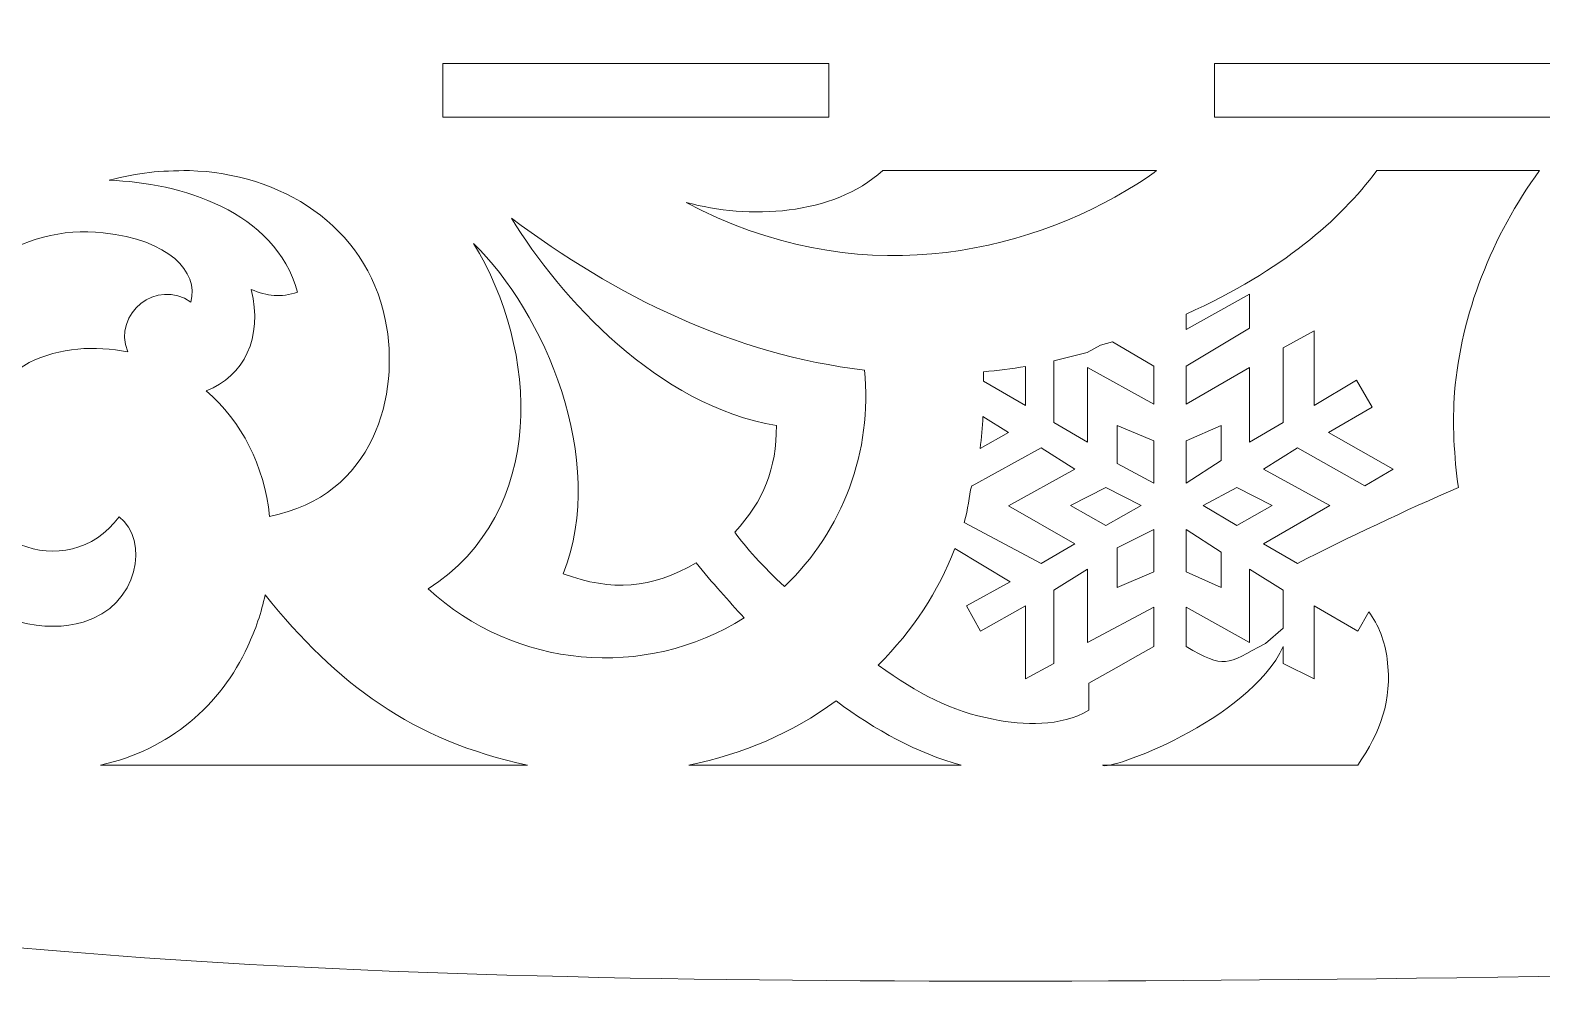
# Model space of a CAD drawing. Header units: centimetres. Extents: x -37.2 to 46.1, y -22.8 to 27.9.
# Drawn here: x 6.55 to 17.83, y 2.67 to 9.83 of the extents above; entities that cross this region are included whole.
import ezdxf

# ---------------------------------------------------------------- set-up
doc = ezdxf.new("R2010")
doc.units = ezdxf.units.CM
doc.header["$MEASUREMENT"] = 0
doc.layers.add('layer 1', color=7, linetype='Continuous')

msp = doc.modelspace()

# ---------------------------------------------------------------- linework, layer by layer
at = {"layer": 'layer 1', "color": 142, "lineweight": 9}
for points, knots in [([(6.34529, 18.26492), (6.34529, 18.26492), (6.34529, 17.68909), (6.34529, 17.68909), (6.34529, 17.68909), (5.42365, 16.81187), (4.8893, 15.93246), (4.66642, 14.9922), (4.66642, 14.9922), (4.35623, 13.68351), (4.66171, 12.3348), (5.37622, 10.77022), (5.37622, 10.77022), (5.45634, 10.59479), (5.51526, 10.43245), (5.55557, 10.28282), (5.55557, 10.28282), (5.55557, 10.28282), (5.35041, 10.01555), (5.35041, 10.01555), (5.35041, 10.01555), (5.35041, 10.01555), (5.11395, 9.98011), (5.11395, 9.98011), (5.11395, 9.98011), (5.11395, 9.98011), (5.33173, 10.27465), (5.33173, 10.27465), (5.33173, 10.27465), (5.33173, 10.27465), (5.2374, 10.35058), (5.2374, 10.35058), (5.2374, 10.35058), (5.2374, 10.35058), (4.94368, 9.96172), (4.94368, 9.96172), (4.94368, 9.96172), (4.90649, 10.05125), (4.89128, 10.10443), (4.77479, 10.17936), (4.77479, 10.17936), (4.77479, 10.17936), (5.22106, 10.36472), (5.22106, 10.36472), (5.22106, 10.36472), (5.22106, 10.36472), (5.17657, 10.47183), (5.17657, 10.47183), (5.17657, 10.47183), (5.17657, 10.47183), (4.84002, 10.33727), (4.84002, 10.33727), (4.84002, 10.33727), (4.84002, 10.33727), (4.93394, 10.56465), (4.93394, 10.56465), (4.93394, 10.56465), (4.93394, 10.56465), (5.2731, 10.70553), (5.2731, 10.70553), (5.2731, 10.70553), (5.2731, 10.70553), (5.21969, 10.80893), (5.21969, 10.80893), (5.21969, 10.80893), (5.21969, 10.80893), (4.99916, 10.72255), (4.99916, 10.72255), (4.99916, 10.72255), (4.99916, 10.72255), (5.07222, 10.89942), (5.07222, 10.89942), (5.07222, 10.89942), (5.07222, 10.89942), (4.96484, 10.94377), (4.96484, 10.94377), (4.96484, 10.94377), (4.96484, 10.94377), (4.89178, 10.76692), (4.89178, 10.76692), (4.89178, 10.76692), (4.89178, 10.76692), (4.79649, 10.98373), (4.79649, 10.98373), (4.79649, 10.98373), (4.79649, 10.98373), (4.68568, 10.94817), (4.68568, 10.94817), (4.68568, 10.94817), (4.68568, 10.94817), (4.82656, 10.60901), (4.82656, 10.60901), (4.82656, 10.60901), (4.82656, 10.60901), (4.73264, 10.38162), (4.73264, 10.38162), (4.73264, 10.38162), (4.73264, 10.38162), (4.58915, 10.71446), (4.58915, 10.71446), (4.58915, 10.71446), (4.58915, 10.71446), (4.48205, 10.66998), (4.48205, 10.66998), (4.48205, 10.66998), (4.48205, 10.66998), (4.66741, 10.22371), (4.66741, 10.22371), (4.66741, 10.22371), (4.66741, 10.22371), (4.64585, 10.22522), (4.64585, 10.22522), (4.64585, 10.22522), (4.56063, 10.24563), (4.47673, 10.23346), (4.39416, 10.18869), (4.39416, 10.18869), (4.39416, 10.18869), (4.45417, 10.6741), (4.45417, 10.6741), (4.45417, 10.6741), (4.45417, 10.6741), (4.33375, 10.68687), (4.33375, 10.68687), (4.33375, 10.68687), (4.33375, 10.68687), (4.2865, 10.32189), (4.2865, 10.32189), (4.2865, 10.32189), (4.2865, 10.32189), (4.13766, 10.51647), (4.13766, 10.51647), (4.13766, 10.51647), (4.13766, 10.51647), (4.19122, 10.87883), (4.19122, 10.87883), (4.19122, 10.87883), (4.19122, 10.87883), (4.0734, 10.89792), (4.0734, 10.89792), (4.0734, 10.89792), (4.0734, 10.89792), (4.03894, 10.65336), (4.03894, 10.65336), (4.03894, 10.65336), (4.03894, 10.65336), (3.91756, 10.80702), (3.91756, 10.80702), (3.91756, 10.80702), (3.91756, 10.80702), (3.82789, 10.73315), (3.82789, 10.73315), (3.82789, 10.73315), (3.82789, 10.73315), (3.94295, 10.58211), (3.94295, 10.58211), (3.94295, 10.58211), (3.94295, 10.58211), (3.6984, 10.61656), (3.6984, 10.61656), (3.6984, 10.61656), (3.6984, 10.61656), (3.69195, 10.49354), (3.69195, 10.49354), (3.69195, 10.49354), (3.69195, 10.49354), (4.04168, 10.44521), (4.04168, 10.44521), (4.04168, 10.44521), (4.04168, 10.44521), (4.19945, 10.25433), (4.19945, 10.25433), (4.19945, 10.25433), (4.19945, 10.25433), (3.83188, 10.29526), (3.83188, 10.29526), (3.83188, 10.29526), (3.83188, 10.29526), (3.8217, 10.18115), (3.8217, 10.18115), (3.8217, 10.18115), (3.8217, 10.18115), (4.29818, 10.11744), (4.29818, 10.11744), (4.29818, 10.11744), (4.28075, 10.07527), (4.24021, 10.06608), (4.22074, 10.00154), (4.22074, 10.00154), (4.22074, 10.00154), (4.19382, 9.86478), (4.19382, 9.86478), (4.19382, 9.86478), (4.19382, 9.86478), (3.81127, 10.15588), (3.81127, 10.15588), (3.81127, 10.15588), (3.81127, 10.15588), (3.73534, 10.06155), (3.73534, 10.06155), (3.73534, 10.06155), (3.73534, 10.06155), (4.02726, 9.83746), (4.02726, 9.83746), (4.02726, 9.83746), (4.02726, 9.83746), (3.77818, 9.80725), (3.77818, 9.80725), (3.77818, 9.80725), (3.77818, 9.80725), (3.49889, 10.02613), (3.49889, 10.02613), (3.49889, 10.02613), (3.49889, 10.02613), (3.41663, 9.93441), (3.41663, 9.93441), (3.41663, 9.93441), (3.41663, 9.93441), (3.61161, 9.77993), (3.61161, 9.77993), (3.61161, 9.77993), (3.61161, 9.77993), (3.4261, 9.76044), (3.4261, 9.76044), (3.4261, 9.76044), (3.4261, 9.76044), (3.4349, 9.6385), (3.4349, 9.6385), (3.4349, 9.6385), (3.4349, 9.6385), (3.62933, 9.66169), (3.62933, 9.66169), (3.62933, 9.66169), (3.62933, 9.66169), (3.48377, 9.47043), (3.48377, 9.47043), (3.48377, 9.47043), (3.48377, 9.47043), (3.58072, 9.40081), (3.58072, 9.40081), (3.58072, 9.40081), (3.58072, 9.40081), (3.79588, 9.68903), (3.79588, 9.68903), (3.79588, 9.68903), (3.79588, 9.68903), (4.03865, 9.72184), (4.03865, 9.72184), (4.03865, 9.72184), (4.03865, 9.72184), (3.81457, 9.42992), (3.81457, 9.42992), (3.81457, 9.42992), (3.81457, 9.42992), (3.9115, 9.3603), (3.9115, 9.3603), (3.9115, 9.3603), (3.9115, 9.3603), (4.21263, 9.73132), (4.21263, 9.73132), (4.21263, 9.73132), (4.23954, 9.64133), (4.2946, 9.57176), (4.37781, 9.52259), (4.37781, 9.52259), (4.37781, 9.52259), (3.93155, 9.33723), (3.93155, 9.33723), (3.93155, 9.33723), (3.93155, 9.33723), (3.97865, 9.23645), (3.97865, 9.23645), (3.97865, 9.23645), (3.97865, 9.23645), (4.3152, 9.37101), (4.3152, 9.37101), (4.3152, 9.37101), (4.3152, 9.37101), (4.22127, 9.14361), (4.22127, 9.14361), (4.22127, 9.14361), (4.22127, 9.14361), (3.88299, 9.00484), (3.88299, 9.00484), (3.88299, 9.00484), (3.88299, 9.00484), (3.93118, 8.89691), (3.93118, 8.89691), (3.93118, 8.89691), (3.84336, 8.93436), (3.76167, 8.98186), (3.68884, 9.03943), (3.68884, 9.03943), (3.43358, 9.24116), (3.29662, 9.61235), (3.4365, 10.16774), (3.4365, 10.16774), (3.72024, 11.29429), (3.37533, 12.41908), (2.61858, 13.24735), (2.61858, 13.24735), (1.93117, 13.99973), (0.88203, 14.5159), (-0.15267, 14.37279), (-0.15267, 14.37279), (-2.47336, 14.05183), (-3.43843, 12.11097), (-3.16833, 9.91349), (-3.16833, 9.91349), (-3.12065, 9.52557), (-3.03487, 9.12806), (-2.91278, 8.72882), (-2.91278, 8.72882), (-3.49082, 8.62712), (-4.02524, 8.26655), (-4.23759, 7.62152), (-4.23759, 7.62152), (-4.35551, 7.26088), (-4.30947, 6.76121), (-3.98022, 6.4355), (-3.98022, 6.4355), (-3.70778, 6.20258), (-3.37202, 6.18113), (-3.10872, 6.4355), (-3.10872, 6.4355), (-2.81611, 6.73772), (-3.0496, 7.26088), (-3.45645, 7.20952), (-3.45645, 7.20952), (-3.54717, 7.51711), (-3.34222, 7.67424), (-3.05228, 7.70241), (-3.05228, 7.70241), (-2.80782, 7.72318), (-2.5024, 7.54584), (-2.17586, 7.03732), (-2.17586, 7.03732), (-2.13307, 6.96284), (-2.0891, 6.88965), (-2.04427, 6.8164), (-2.04427, 6.8164), (-0.92369, 5.00669), (0.79318, 3.94578), (3.7249, 3.36175), (3.7249, 3.36175), (6.78392, 2.75236), (11.21704, 2.66652), (17.81268, 2.76524), (17.81268, 2.76524), (27.92073, 2.91653), (32.99509, 2.95866), (41.05716, 2.95866), (41.05716, 2.95866), (41.43, 2.95866), (41.77141, 3.03074), (42.07961, 3.16075), (42.07961, 3.16075), (42.07961, 3.16075), (42.1965, 3.1605), (42.1965, 3.1605), (42.1965, 3.1605), (42.1965, 3.17643), (42.20372, 3.19783), (42.21738, 3.22389), (42.21738, 3.22389), (42.93439, 3.57803), (43.45774, 4.25477), (43.76243, 5.05722), (43.76243, 5.05722), (44.55039, 7.13241), (43.81695, 10.07302), (41.16101, 10.25375), (41.16101, 10.25375), (39.99448, 10.33312), (39.41031, 10.10148), (38.8453, 9.81339), (38.8453, 9.81339), (38.8453, 9.81339), (38.8453, 15.12829), (38.8453, 15.12829), (38.8453, 15.12829), (40.32642, 15.08295), (41.96954, 16.15913), (42.54441, 17.37601), (42.54441, 17.37601), (43.11451, 18.58282), (43.03947, 20.22134), (42.67749, 21.51522), (42.67749, 21.51522), (42.83569, 21.46527), (43.00168, 21.43839), (43.17053, 21.43266), (43.17053, 21.43266), (44.17062, 21.35828), (44.99129, 21.97082), (45.41402, 22.80462), (45.41402, 22.80462), (46.06952, 24.09751), (45.54192, 25.99031), (44.5301, 26.90869), (44.5301, 26.90869), (44.47828, 26.95459), (44.42582, 26.99675), (44.37251, 27.0364), (44.37251, 27.0364), (44.19871, 27.18191), (44.00886, 27.30879), (43.80654, 27.40703), (43.80654, 27.40703), (42.78798, 27.90899), (41.41176, 27.825), (40.32522, 27.16692), (40.32522, 27.16692), (39.23892, 26.50923), (38.44522, 25.27568), (37.99297, 24.12877), (37.99297, 24.12877), (37.5415, 22.98326), (37.43725, 21.92081), (37.19618, 21.09188), (37.19618, 21.09188), (36.95416, 20.26114), (36.58205, 19.66565), (36.15155, 19.33904), (36.15155, 19.33904), (35.79168, 19.05925), (35.39493, 18.97464), (35.10192, 19.18465), (35.10192, 19.18465), (35.10192, 19.18465), (35.102, 19.1848), (35.102, 19.1848), (35.102, 19.1848), (35.4088, 19.76006), (35.01652, 20.14639), (34.62756, 20.10716), (34.62756, 20.10716), (33.13302, 20.26268), (30.90408, 16.11245), (29.43091, 15.23822), (29.43091, 15.23822), (27.94548, 14.35671), (27.34162, 14.26529), (25.91513, 14.9618), (25.91513, 14.9618), (26.61626, 14.78393), (27.6611, 14.89493), (27.88713, 15.66616), (27.88713, 15.66616), (27.70215, 15.72308), (27.52501, 15.74122), (27.33263, 15.72308), (27.33263, 15.72308), (27.6779, 16.0692), (27.82024, 16.56313), (27.64585, 17.00014), (27.64585, 17.00014), (27.52052, 17.3142), (27.35287, 17.38496), (27.14455, 17.45725), (27.14455, 17.45725), (26.39277, 17.7181), (26.15014, 16.57896), (26.95372, 16.56793), (26.95372, 16.56793), (26.9721, 16.26625), (26.75506, 16.00799), (26.42507, 15.85644), (26.42507, 15.85644), (26.03561, 15.67184), (25.49364, 15.63982), (24.85038, 15.79956), (24.85038, 15.79956), (24.20872, 15.95926), (23.46964, 16.315), (22.53471, 16.44839), (22.53471, 16.44839), (21.7178, 16.5648), (20.7518, 16.5162), (19.93848, 16.14741), (19.93848, 16.14741), (19.93848, 16.14741), (19.93811, 16.14729), (19.93811, 16.14729), (19.93811, 16.14729), (19.12299, 15.88293), (17.42645, 14.9971), (16.26531, 15.22897), (16.26531, 15.22897), (14.888, 15.50712), (13.25756, 16.44893), (12.37613, 18.35367), (12.37613, 18.35367), (12.93403, 17.57998), (14.05045, 16.79854), (14.85834, 17.36774), (14.85834, 17.36774), (14.71874, 17.58174), (14.55747, 17.75073), (14.35364, 17.89689), (14.35364, 17.89689), (14.95712, 17.94439), (15.4722, 18.31097), (15.6311, 18.89148), (15.6311, 18.89148), (15.74529, 19.30869), (15.63329, 19.52159), (15.48228, 19.77065), (15.48228, 19.77065), (14.93728, 20.6695), (13.83409, 19.75098), (14.61966, 19.05475), (14.61966, 19.05475), (14.40916, 18.74102), (13.99898, 18.67096), (13.55807, 18.80268), (13.55807, 18.80268), (13.03336, 18.95244), (12.47362, 19.38302), (11.95916, 20.08945), (11.95916, 20.08945), (11.44626, 20.79447), (10.9857, 21.77627), (10.1631, 22.70543), (10.1631, 22.70543), (9.33929, 23.63564), (8.15778, 24.51883), (6.89024, 24.7367), (6.89024, 24.7367), (5.62232, 24.95484), (4.27057, 24.51044), (3.46145, 23.63912), (3.46145, 23.63912), (2.68496, 22.81236), (2.27498, 21.78111), (2.62761, 20.16437), (2.62761, 20.16437), (2.98024, 18.54761), (4.24853, 17.44434), (6.09914, 18.13734), (6.09914, 18.13734), (6.18425, 18.17445), (6.26657, 18.21698), (6.34529, 18.26492)], [0, 0, 0, 0, 0.00729927, 0.00729927, 0.00729927, 0.00729927, 0.01459854, 0.01459854, 0.01459854, 0.01459854, 0.02189781, 0.02189781, 0.02189781, 0.02189781, 0.02919708, 0.02919708, 0.02919708, 0.02919708, 0.03649635, 0.03649635, 0.03649635, 0.03649635, 0.04379562, 0.04379562, 0.04379562, 0.04379562, 0.05109489, 0.05109489, 0.05109489, 0.05109489, 0.05839416, 0.05839416, 0.05839416, 0.05839416, 0.06569343, 0.06569343, 0.06569343, 0.06569343, 0.0729927, 0.0729927, 0.0729927, 0.0729927, 0.08029197, 0.08029197, 0.08029197, 0.08029197, 0.08759124, 0.08759124, 0.08759124, 0.08759124, 0.09489051, 0.09489051, 0.09489051, 0.09489051, 0.10218978, 0.10218978, 0.10218978, 0.10218978, 0.10948905, 0.10948905, 0.10948905, 0.10948905, 0.11678832, 0.11678832, 0.11678832, 0.11678832, 0.12408759, 0.12408759, 0.12408759, 0.12408759, 0.13138686, 0.13138686, 0.13138686, 0.13138686, 0.13868613, 0.13868613, 0.13868613, 0.13868613, 0.1459854, 0.1459854, 0.1459854, 0.1459854, 0.15328467, 0.15328467, 0.15328467, 0.15328467, 0.16058394, 0.16058394, 0.16058394, 0.16058394, 0.16788321, 0.16788321, 0.16788321, 0.16788321, 0.17518248, 0.17518248, 0.17518248, 0.17518248, 0.18248175, 0.18248175, 0.18248175, 0.18248175, 0.18978102, 0.18978102, 0.18978102, 0.18978102, 0.19708029, 0.19708029, 0.19708029, 0.19708029, 0.20437956, 0.20437956, 0.20437956, 0.20437956, 0.21167883, 0.21167883, 0.21167883, 0.21167883, 0.2189781, 0.2189781, 0.2189781, 0.2189781, 0.22627737, 0.22627737, 0.22627737, 0.22627737, 0.23357664, 0.23357664, 0.23357664, 0.23357664, 0.24087591, 0.24087591, 0.24087591, 0.24087591, 0.24817518, 0.24817518, 0.24817518, 0.24817518, 0.25547445, 0.25547445, 0.25547445, 0.25547445, 0.26277372, 0.26277372, 0.26277372, 0.26277372, 0.27007299, 0.27007299, 0.27007299, 0.27007299, 0.27737226, 0.27737226, 0.27737226, 0.27737226, 0.28467153, 0.28467153, 0.28467153, 0.28467153, 0.2919708, 0.2919708, 0.2919708, 0.2919708, 0.29927007, 0.29927007, 0.29927007, 0.29927007, 0.30656934, 0.30656934, 0.30656934, 0.30656934, 0.31386861, 0.31386861, 0.31386861, 0.31386861, 0.32116788, 0.32116788, 0.32116788, 0.32116788, 0.32846715, 0.32846715, 0.32846715, 0.32846715, 0.33576642, 0.33576642, 0.33576642, 0.33576642, 0.34306569, 0.34306569, 0.34306569, 0.34306569, 0.35036496, 0.35036496, 0.35036496, 0.35036496, 0.35766423, 0.35766423, 0.35766423, 0.35766423, 0.3649635, 0.3649635, 0.3649635, 0.3649635, 0.37226277, 0.37226277, 0.37226277, 0.37226277, 0.37956204, 0.37956204, 0.37956204, 0.37956204, 0.38686131, 0.38686131, 0.38686131, 0.38686131, 0.39416058, 0.39416058, 0.39416058, 0.39416058, 0.40145985, 0.40145985, 0.40145985, 0.40145985, 0.40875912, 0.40875912, 0.40875912, 0.40875912, 0.41605839, 0.41605839, 0.41605839, 0.41605839, 0.42335766, 0.42335766, 0.42335766, 0.42335766, 0.43065693, 0.43065693, 0.43065693, 0.43065693, 0.4379562, 0.4379562, 0.4379562, 0.4379562, 0.44525547, 0.44525547, 0.44525547, 0.44525547, 0.45255474, 0.45255474, 0.45255474, 0.45255474, 0.45985401, 0.45985401, 0.45985401, 0.45985401, 0.46715328, 0.46715328, 0.46715328, 0.46715328, 0.47445255, 0.47445255, 0.47445255, 0.47445255, 0.48175182, 0.48175182, 0.48175182, 0.48175182, 0.48905109, 0.48905109, 0.48905109, 0.48905109, 0.49635036, 0.49635036, 0.49635036, 0.49635036, 0.50364964, 0.50364964, 0.50364964, 0.50364964, 0.51094891, 0.51094891, 0.51094891, 0.51094891, 0.51824818, 0.51824818, 0.51824818, 0.51824818, 0.52554745, 0.52554745, 0.52554745, 0.52554745, 0.53284672, 0.53284672, 0.53284672, 0.53284672, 0.54014599, 0.54014599, 0.54014599, 0.54014599, 0.54744526, 0.54744526, 0.54744526, 0.54744526, 0.55474453, 0.55474453, 0.55474453, 0.55474453, 0.5620438, 0.5620438, 0.5620438, 0.5620438, 0.56934307, 0.56934307, 0.56934307, 0.56934307, 0.57664234, 0.57664234, 0.57664234, 0.57664234, 0.58394161, 0.58394161, 0.58394161, 0.58394161, 0.59124088, 0.59124088, 0.59124088, 0.59124088, 0.59854015, 0.59854015, 0.59854015, 0.59854015, 0.60583942, 0.60583942, 0.60583942, 0.60583942, 0.61313869, 0.61313869, 0.61313869, 0.61313869, 0.62043796, 0.62043796, 0.62043796, 0.62043796, 0.62773723, 0.62773723, 0.62773723, 0.62773723, 0.6350365, 0.6350365, 0.6350365, 0.6350365, 0.64233577, 0.64233577, 0.64233577, 0.64233577, 0.64963504, 0.64963504, 0.64963504, 0.64963504, 0.65693431, 0.65693431, 0.65693431, 0.65693431, 0.66423358, 0.66423358, 0.66423358, 0.66423358, 0.67153285, 0.67153285, 0.67153285, 0.67153285, 0.67883212, 0.67883212, 0.67883212, 0.67883212, 0.68613139, 0.68613139, 0.68613139, 0.68613139, 0.69343066, 0.69343066, 0.69343066, 0.69343066, 0.70072993, 0.70072993, 0.70072993, 0.70072993, 0.7080292, 0.7080292, 0.7080292, 0.7080292, 0.71532847, 0.71532847, 0.71532847, 0.71532847, 0.72262774, 0.72262774, 0.72262774, 0.72262774, 0.72992701, 0.72992701, 0.72992701, 0.72992701, 0.73722628, 0.73722628, 0.73722628, 0.73722628, 0.74452555, 0.74452555, 0.74452555, 0.74452555, 0.75182482, 0.75182482, 0.75182482, 0.75182482, 0.75912409, 0.75912409, 0.75912409, 0.75912409, 0.76642336, 0.76642336, 0.76642336, 0.76642336, 0.77372263, 0.77372263, 0.77372263, 0.77372263, 0.7810219, 0.7810219, 0.7810219, 0.7810219, 0.78832117, 0.78832117, 0.78832117, 0.78832117, 0.79562044, 0.79562044, 0.79562044, 0.79562044, 0.80291971, 0.80291971, 0.80291971, 0.80291971, 0.81021898, 0.81021898, 0.81021898, 0.81021898, 0.81751825, 0.81751825, 0.81751825, 0.81751825, 0.82481752, 0.82481752, 0.82481752, 0.82481752, 0.83211679, 0.83211679, 0.83211679, 0.83211679, 0.83941606, 0.83941606, 0.83941606, 0.83941606, 0.84671533, 0.84671533, 0.84671533, 0.84671533, 0.8540146, 0.8540146, 0.8540146, 0.8540146, 0.86131387, 0.86131387, 0.86131387, 0.86131387, 0.86861314, 0.86861314, 0.86861314, 0.86861314, 0.87591241, 0.87591241, 0.87591241, 0.87591241, 0.88321168, 0.88321168, 0.88321168, 0.88321168, 0.89051095, 0.89051095, 0.89051095, 0.89051095, 0.89781022, 0.89781022, 0.89781022, 0.89781022, 0.90510949, 0.90510949, 0.90510949, 0.90510949, 0.91240876, 0.91240876, 0.91240876, 0.91240876, 0.91970803, 0.91970803, 0.91970803, 0.91970803, 0.9270073, 0.9270073, 0.9270073, 0.9270073, 0.93430657, 0.93430657, 0.93430657, 0.93430657, 0.94160584, 0.94160584, 0.94160584, 0.94160584, 0.94890511, 0.94890511, 0.94890511, 0.94890511, 0.95620438, 0.95620438, 0.95620438, 0.95620438, 0.96350365, 0.96350365, 0.96350365, 0.96350365, 0.97080292, 0.97080292, 0.97080292, 0.97080292, 0.97810219, 0.97810219, 0.97810219, 0.97810219, 0.98540146, 0.98540146, 0.98540146, 0.98540146, 1, 1, 1, 1]), ([(12.14002, 9.58167), (12.14002, 9.58167), (12.50894, 9.58167), (12.50894, 9.58167), (12.50894, 9.58167), (12.50894, 9.58167), (12.50894, 9.18167), (12.50894, 9.18167), (12.50894, 9.18167), (12.50894, 9.18167), (9.62712, 9.18167), (9.62712, 9.18167), (9.62712, 9.18167), (9.62712, 9.18167), (9.62712, 9.58167), (9.62712, 9.58167), (9.62712, 9.58167), (9.62712, 9.58167), (9.85874, 9.58167), (9.85874, 9.58167), (9.85874, 9.58167), (9.85874, 9.58167), (12.14002, 9.58167), (12.14002, 9.58167)], [0, 0, 0, 0, 0.14285714, 0.14285714, 0.14285714, 0.14285714, 0.28571429, 0.28571429, 0.28571429, 0.28571429, 0.42857143, 0.42857143, 0.42857143, 0.42857143, 0.57142857, 0.57142857, 0.57142857, 0.57142857, 0.71428571, 0.71428571, 0.71428571, 0.71428571, 1, 1, 1, 1]), ([(18.27257, 9.58167), (18.27257, 9.58167), (17.09814, 9.58167), (17.09814, 9.58167), (17.09814, 9.58167), (17.09814, 9.58167), (15.67542, 9.58167), (15.67542, 9.58167), (15.67542, 9.58167), (15.67542, 9.58167), (15.50837, 9.58167), (15.50837, 9.58167), (15.50837, 9.58167), (15.50837, 9.58167), (15.3914, 9.58167), (15.3914, 9.58167), (15.3914, 9.58167), (15.3914, 9.58167), (15.39075, 9.58167), (15.39075, 9.58167), (15.39075, 9.58167), (15.39075, 9.58167), (15.39075, 9.18167), (15.39075, 9.18167), (15.39075, 9.18167), (15.39075, 9.18167), (18.27257, 9.18167), (18.27257, 9.18167), (18.27257, 9.18167), (18.27257, 9.18167), (18.27257, 9.58167), (18.27257, 9.58167)], [0, 0, 0, 0, 0.11111111, 0.11111111, 0.11111111, 0.11111111, 0.22222222, 0.22222222, 0.22222222, 0.22222222, 0.33333333, 0.33333333, 0.33333333, 0.33333333, 0.44444444, 0.44444444, 0.44444444, 0.44444444, 0.55555556, 0.55555556, 0.55555556, 0.55555556, 0.66666667, 0.66666667, 0.66666667, 0.66666667, 0.77777778, 0.77777778, 0.77777778, 0.77777778, 1, 1, 1, 1]), ([(7.73399, 8.78167), (7.51435, 8.78167), (7.35661, 8.76888), (7.13595, 8.70972), (7.13595, 8.70972), (7.66294, 8.6922), (8.37499, 8.48301), (8.54146, 7.87498), (8.54146, 7.87498), (8.41797, 7.83343), (8.31445, 7.84167), (8.19613, 7.89524), (8.19613, 7.89524), (8.28348, 7.53009), (8.14246, 7.24705), (7.859, 7.13849), (7.859, 7.13849), (8.1307, 6.90477), (8.28939, 6.58462), (8.33336, 6.20037), (8.33336, 6.20037), (9.1125, 6.35221), (9.31266, 7.11035), (9.19708, 7.67128), (9.19708, 7.67128), (9.05016, 8.37776), (8.41093, 8.76364), (7.73399, 8.78167)], [0, 0, 0, 0, 0.125, 0.125, 0.125, 0.125, 0.25, 0.25, 0.25, 0.25, 0.375, 0.375, 0.375, 0.375, 0.5, 0.5, 0.5, 0.5, 0.625, 0.625, 0.625, 0.625, 0.75, 0.75, 0.75, 0.75, 1, 1, 1, 1]), ([(14.95765, 8.78167), (14.95765, 8.78167), (12.91185, 8.78167), (12.91185, 8.78167), (12.91185, 8.78167), (12.54074, 8.44418), (11.9071, 8.41585), (11.44395, 8.54483), (11.44395, 8.54483), (12.6988, 7.87224), (13.95915, 8.14602), (14.81118, 8.68155), (14.81118, 8.68155), (14.86213, 8.71373), (14.9109, 8.74715), (14.95765, 8.78167)], [0, 0, 0, 0, 0.2, 0.2, 0.2, 0.2, 0.4, 0.4, 0.4, 0.4, 0.6, 0.6, 0.6, 0.6, 1, 1, 1, 1]), ([(17.81705, 8.78167), (17.81705, 8.78167), (16.60268, 8.78167), (16.60268, 8.78167), (16.60268, 8.78167), (16.31672, 8.40572), (15.91449, 8.04776), (15.17807, 7.70965), (15.17807, 7.70965), (15.17807, 7.70965), (15.17807, 7.59535), (15.17807, 7.59535), (15.17807, 7.59535), (15.17807, 7.59535), (15.65141, 7.85833), (15.65141, 7.85833), (15.65141, 7.85833), (15.65141, 7.85833), (15.65141, 7.60588), (15.65141, 7.60588), (15.65141, 7.60588), (15.65141, 7.60588), (15.17806, 7.32185), (15.17806, 7.32185), (15.17806, 7.32185), (15.17806, 7.32185), (15.17806, 7.03786), (15.17806, 7.03786), (15.17806, 7.03786), (15.17806, 7.03786), (15.65142, 7.31134), (15.65142, 7.31134), (15.65142, 7.31134), (15.65142, 7.31134), (15.65141, 6.75384), (15.65141, 6.75384), (15.65141, 6.75384), (15.65141, 6.75384), (15.90386, 6.90111), (15.90386, 6.90111), (15.90386, 6.90111), (15.90386, 6.90111), (15.90386, 7.4586), (15.90386, 7.4586), (15.90386, 7.4586), (15.90386, 7.4586), (16.13528, 7.58483), (16.13528, 7.58483), (16.13528, 7.58483), (16.13528, 7.31775), (16.13529, 7.27476), (16.13529, 7.02733), (16.13529, 7.02733), (16.13529, 7.02733), (16.45084, 7.21667), (16.45084, 7.21667), (16.45084, 7.21667), (16.45084, 7.21667), (16.56656, 7.01681), (16.56656, 7.01681), (16.56656, 7.01681), (16.56656, 7.01681), (16.24047, 6.82747), (16.24047, 6.82747), (16.24047, 6.82747), (16.24047, 6.82747), (16.72434, 6.55398), (16.72434, 6.55398), (16.72434, 6.55398), (16.72434, 6.55398), (16.51396, 6.42775), (16.51396, 6.42775), (16.51396, 6.42775), (16.51396, 6.42775), (16.00905, 6.71177), (16.00905, 6.71177), (16.00905, 6.71177), (16.00905, 6.71177), (15.7566, 6.55398), (15.7566, 6.55398), (15.7566, 6.55398), (15.7566, 6.55398), (16.25099, 6.28049), (16.25099, 6.28049), (16.25099, 6.28049), (16.25099, 6.28049), (15.7566, 5.99648), (15.7566, 5.99648), (15.7566, 5.99648), (15.7566, 5.99648), (16.00905, 5.84922), (16.00905, 5.84922), (16.00905, 5.84922), (16.38583, 6.04145), (16.8194, 6.24631), (17.21165, 6.41642), (17.21165, 6.41642), (17.17963, 6.63892), (17.16482, 6.90674), (17.18341, 7.12786), (17.18341, 7.12786), (17.23069, 7.70715), (17.4616, 8.29602), (17.81705, 8.78167)], [0, 0, 0, 0, 0.03703704, 0.03703704, 0.03703704, 0.03703704, 0.07407407, 0.07407407, 0.07407407, 0.07407407, 0.11111111, 0.11111111, 0.11111111, 0.11111111, 0.14814815, 0.14814815, 0.14814815, 0.14814815, 0.18518519, 0.18518519, 0.18518519, 0.18518519, 0.22222222, 0.22222222, 0.22222222, 0.22222222, 0.25925926, 0.25925926, 0.25925926, 0.25925926, 0.2962963, 0.2962963, 0.2962963, 0.2962963, 0.33333333, 0.33333333, 0.33333333, 0.33333333, 0.37037037, 0.37037037, 0.37037037, 0.37037037, 0.40740741, 0.40740741, 0.40740741, 0.40740741, 0.44444444, 0.44444444, 0.44444444, 0.44444444, 0.48148148, 0.48148148, 0.48148148, 0.48148148, 0.51851852, 0.51851852, 0.51851852, 0.51851852, 0.55555556, 0.55555556, 0.55555556, 0.55555556, 0.59259259, 0.59259259, 0.59259259, 0.59259259, 0.62962963, 0.62962963, 0.62962963, 0.62962963, 0.66666667, 0.66666667, 0.66666667, 0.66666667, 0.7037037, 0.7037037, 0.7037037, 0.7037037, 0.74074074, 0.74074074, 0.74074074, 0.74074074, 0.77777778, 0.77777778, 0.77777778, 0.77777778, 0.81481481, 0.81481481, 0.81481481, 0.81481481, 0.85185185, 0.85185185, 0.85185185, 0.85185185, 0.88888889, 0.88888889, 0.88888889, 0.88888889, 0.92592593, 0.92592593, 0.92592593, 0.92592593, 1, 1, 1, 1]), ([(10.13926, 8.42667), (10.91443, 7.8445), (11.80385, 7.40721), (12.77553, 7.29273), (12.77553, 7.29273), (12.83741, 6.69022), (12.61555, 6.0918), (12.17767, 5.6772), (12.17767, 5.6772), (12.02047, 5.82491), (11.88599, 5.96851), (11.80791, 6.08254), (11.80791, 6.08254), (12.02425, 6.31853), (12.11852, 6.55592), (12.11852, 6.8781), (12.11852, 6.8781), (11.23037, 7.02581), (10.50317, 7.83343), (10.13926, 8.42667)], [0, 0, 0, 0, 0.16666667, 0.16666667, 0.16666667, 0.16666667, 0.33333333, 0.33333333, 0.33333333, 0.33333333, 0.5, 0.5, 0.5, 0.5, 0.66666667, 0.66666667, 0.66666667, 0.66666667, 1, 1, 1, 1]), ([(6.24906, 8.09803), (6.19422, 8.04464), (6.13693, 7.99431), (6.07745, 7.9471), (6.07745, 7.9471), (5.99393, 7.85805), (5.9232, 7.75514), (5.86909, 7.64038), (5.86909, 7.64038), (5.78446, 7.46311), (5.72531, 7.27523), (5.69161, 7.08491), (5.69161, 7.08491), (5.59905, 6.55592), (5.7119, 6.01006), (5.98331, 5.70399), (5.98331, 5.70399), (6.25057, 5.39654), (6.67402, 5.33231), (6.93989, 5.41031), (6.93989, 5.41031), (7.35569, 5.53091), (7.43913, 6.02738), (7.20854, 6.19761), (7.20854, 6.19761), (6.82707, 5.6772), (6.00085, 6.01006), (6.08788, 6.65139), (6.08788, 6.65139), (6.18865, 7.37986), (6.79298, 7.52152), (7.27321, 7.42945), (7.27321, 7.42945), (7.15902, 7.718), (7.49198, 7.97838), (7.74482, 7.80009), (7.74482, 7.80009), (7.80399, 8.02955), (7.5821, 8.26418), (7.08918, 8.31776), (7.08918, 8.31776), (6.78434, 8.35221), (6.48631, 8.26939), (6.24906, 8.09803)], [0, 0, 0, 0, 0.08333333, 0.08333333, 0.08333333, 0.08333333, 0.16666667, 0.16666667, 0.16666667, 0.16666667, 0.25, 0.25, 0.25, 0.25, 0.33333333, 0.33333333, 0.33333333, 0.33333333, 0.41666667, 0.41666667, 0.41666667, 0.41666667, 0.5, 0.5, 0.5, 0.5, 0.58333333, 0.58333333, 0.58333333, 0.58333333, 0.66666667, 0.66666667, 0.66666667, 0.66666667, 0.75, 0.75, 0.75, 0.75, 0.83333333, 0.83333333, 0.83333333, 0.83333333, 1, 1, 1, 1]), ([(9.51699, 5.65969), (10.40927, 6.23127), (10.3446, 7.44283), (9.85584, 8.23877), (9.85584, 8.23877), (10.38107, 7.72349), (10.86332, 6.62837), (10.52625, 5.77236), (10.52625, 5.77236), (10.89289, 5.63701), (11.17911, 5.65969), (11.51897, 5.85308), (11.51897, 5.85308), (11.64005, 5.70399), (11.75976, 5.56969), (11.87772, 5.4436), (11.87772, 5.4436), (11.13197, 4.97403), (10.1647, 5.06403), (9.51699, 5.65969)], [0, 0, 0, 0, 0.16666667, 0.16666667, 0.16666667, 0.16666667, 0.33333333, 0.33333333, 0.33333333, 0.33333333, 0.5, 0.5, 0.5, 0.5, 0.66666667, 0.66666667, 0.66666667, 0.66666667, 1, 1, 1, 1]), ([(14.18928, 7.36169), (14.18928, 7.36169), (14.18928, 6.90111), (14.18928, 6.90111), (14.18928, 6.90111), (14.18928, 6.90111), (14.44173, 6.75384), (14.44173, 6.75384), (14.44173, 6.75384), (14.44173, 6.75384), (14.44173, 7.31134), (14.44173, 7.31134), (14.44173, 7.31134), (14.44173, 7.31134), (14.93612, 7.03785), (14.93612, 7.03785), (14.93612, 7.03785), (14.93612, 7.03785), (14.93612, 7.32186), (14.93612, 7.32186), (14.93612, 7.32186), (14.93612, 7.32186), (14.62839, 7.50248), (14.62839, 7.50248), (14.62839, 7.50248), (14.62839, 7.50248), (14.53971, 7.47923), (14.53971, 7.47923), (14.53971, 7.47923), (14.53971, 7.47923), (14.43885, 7.42449), (14.43885, 7.42449), (14.43885, 7.42449), (14.43885, 7.42449), (14.18928, 7.36169), (14.18928, 7.36169)], [0, 0, 0, 0, 0.1, 0.1, 0.1, 0.1, 0.2, 0.2, 0.2, 0.2, 0.3, 0.3, 0.3, 0.3, 0.4, 0.4, 0.4, 0.4, 0.5, 0.5, 0.5, 0.5, 0.6, 0.6, 0.6, 0.6, 0.7, 0.7, 0.7, 0.7, 0.8, 0.8, 0.8, 0.8, 1, 1, 1, 1]), ([(13.66543, 7.20934), (13.66543, 7.20934), (13.9789, 7.02733), (13.9789, 7.02733), (13.9789, 7.02733), (13.9789, 7.02733), (13.9789, 7.32038), (13.9789, 7.32038), (13.9789, 7.32038), (13.87631, 7.30291), (13.77133, 7.28917), (13.66365, 7.28071), (13.66365, 7.28071), (13.66444, 7.25684), (13.66503, 7.23305), (13.66543, 7.20934)], [0, 0, 0, 0, 0.2, 0.2, 0.2, 0.2, 0.4, 0.4, 0.4, 0.4, 0.6, 0.6, 0.6, 0.6, 1, 1, 1, 1]), ([(13.63965, 6.70707), (13.63965, 6.70707), (13.85267, 6.82747), (13.85267, 6.82747), (13.85267, 6.82747), (13.85267, 6.82747), (13.66097, 6.94646), (13.66097, 6.94646), (13.66097, 6.94646), (13.65674, 6.86643), (13.64975, 6.78678), (13.63965, 6.70707)], [0, 0, 0, 0, 0.25, 0.25, 0.25, 0.25, 0.5, 0.5, 0.5, 0.5, 1, 1, 1, 1]), ([(14.66263, 6.88007), (14.66263, 6.88007), (14.66263, 6.59606), (14.66263, 6.59606), (14.66263, 6.59606), (14.66263, 6.59606), (14.93612, 6.44879), (14.93612, 6.44879), (14.93612, 6.44879), (14.93612, 6.44879), (14.93613, 6.76435), (14.93613, 6.76435), (14.93613, 6.76435), (14.93613, 6.76435), (14.66263, 6.88007), (14.66263, 6.88007)], [0, 0, 0, 0, 0.2, 0.2, 0.2, 0.2, 0.4, 0.4, 0.4, 0.4, 0.6, 0.6, 0.6, 0.6, 1, 1, 1, 1]), ([(15.17806, 6.76436), (15.17806, 6.76436), (15.17806, 6.44879), (15.17806, 6.44879), (15.17806, 6.44879), (15.17806, 6.44879), (15.44103, 6.61709), (15.44103, 6.61709), (15.44103, 6.61709), (15.44103, 6.61709), (15.44103, 6.88007), (15.44103, 6.88007), (15.44103, 6.88007), (15.44103, 6.88007), (15.17806, 6.76436), (15.17806, 6.76436)], [0, 0, 0, 0, 0.2, 0.2, 0.2, 0.2, 0.4, 0.4, 0.4, 0.4, 0.6, 0.6, 0.6, 0.6, 1, 1, 1, 1]), ([(13.51926, 6.15536), (13.51926, 6.15536), (14.09461, 5.84921), (14.09461, 5.84921), (14.09461, 5.84921), (14.09461, 5.84921), (14.34706, 5.99648), (14.34706, 5.99648), (14.34706, 5.99648), (14.34706, 5.99648), (13.85267, 6.28048), (13.85267, 6.28048), (13.85267, 6.28048), (13.85267, 6.28048), (14.34706, 6.55398), (14.34706, 6.55398), (14.34706, 6.55398), (14.34706, 6.55398), (14.09461, 6.71177), (14.09461, 6.71177), (14.09461, 6.71177), (14.09461, 6.71177), (13.57918, 6.42775), (13.57918, 6.42775), (13.57918, 6.42775), (13.57918, 6.42775), (13.57701, 6.42905), (13.57701, 6.42905), (13.57701, 6.42905), (13.55147, 6.34679), (13.55494, 6.25736), (13.51926, 6.15536)], [0, 0, 0, 0, 0.11111111, 0.11111111, 0.11111111, 0.11111111, 0.22222222, 0.22222222, 0.22222222, 0.22222222, 0.33333333, 0.33333333, 0.33333333, 0.33333333, 0.44444444, 0.44444444, 0.44444444, 0.44444444, 0.55555556, 0.55555556, 0.55555556, 0.55555556, 0.66666667, 0.66666667, 0.66666667, 0.66666667, 0.77777778, 0.77777778, 0.77777778, 0.77777778, 1, 1, 1, 1]), ([(14.3155, 6.28049), (14.3155, 6.28049), (14.57848, 6.13322), (14.57848, 6.13322), (14.57848, 6.13322), (14.57848, 6.13322), (14.84145, 6.28049), (14.84145, 6.28049), (14.84145, 6.28049), (14.84145, 6.28049), (14.57848, 6.41724), (14.57848, 6.41724), (14.57848, 6.41724), (14.57848, 6.41724), (14.3155, 6.28049), (14.3155, 6.28049)], [0, 0, 0, 0, 0.2, 0.2, 0.2, 0.2, 0.4, 0.4, 0.4, 0.4, 0.6, 0.6, 0.6, 0.6, 1, 1, 1, 1]), ([(15.30428, 6.28049), (15.30428, 6.28049), (15.55674, 6.13321), (15.55674, 6.13321), (15.55674, 6.13321), (15.55674, 6.13321), (15.81971, 6.28049), (15.81971, 6.28049), (15.81971, 6.28049), (15.81971, 6.28049), (15.55674, 6.41724), (15.55674, 6.41724), (15.55674, 6.41724), (15.55674, 6.41724), (15.30428, 6.28049), (15.30428, 6.28049)], [0, 0, 0, 0, 0.2, 0.2, 0.2, 0.2, 0.4, 0.4, 0.4, 0.4, 0.6, 0.6, 0.6, 0.6, 1, 1, 1, 1]), ([(14.66263, 5.67039), (14.66263, 5.67039), (14.93612, 5.78609), (14.93612, 5.78609), (14.93612, 5.78609), (14.93612, 5.78609), (14.93612, 6.10166), (14.93612, 6.10166), (14.93612, 6.10166), (14.93612, 6.10166), (14.66263, 5.96492), (14.66263, 5.96492), (14.66263, 5.96492), (14.66263, 5.96492), (14.66263, 5.67039), (14.66263, 5.67039)], [0, 0, 0, 0, 0.2, 0.2, 0.2, 0.2, 0.4, 0.4, 0.4, 0.4, 0.6, 0.6, 0.6, 0.6, 1, 1, 1, 1]), ([(15.17806, 5.7861), (15.17806, 5.7861), (15.44103, 5.67039), (15.44103, 5.67039), (15.44103, 5.67039), (15.44103, 5.67039), (15.44104, 5.93336), (15.44104, 5.93336), (15.44104, 5.93336), (15.44104, 5.93336), (15.17806, 6.10166), (15.17806, 6.10166), (15.17806, 6.10166), (15.17806, 6.10166), (15.17806, 5.7861), (15.17806, 5.7861)], [0, 0, 0, 0, 0.2, 0.2, 0.2, 0.2, 0.4, 0.4, 0.4, 0.4, 0.6, 0.6, 0.6, 0.6, 1, 1, 1, 1]), ([(14.45225, 4.75294), (14.45225, 4.75294), (14.45225, 4.9551), (14.45225, 4.9551), (14.45225, 4.9551), (14.45225, 4.9551), (14.65555, 5.07001), (14.65555, 5.07001), (14.65555, 5.07001), (14.65555, 5.07001), (14.8184, 5.16207), (14.8184, 5.16207), (14.8184, 5.16207), (14.8184, 5.16207), (14.93611, 5.2286), (14.93611, 5.2286), (14.93611, 5.2286), (14.93611, 5.2286), (14.93612, 5.52312), (14.93612, 5.52312), (14.93612, 5.52312), (14.93612, 5.52312), (14.44173, 5.26015), (14.44173, 5.26015), (14.44173, 5.26015), (14.44173, 5.26015), (14.44173, 5.80713), (14.44173, 5.80713), (14.44173, 5.80713), (14.44173, 5.80713), (14.18929, 5.64936), (14.18929, 5.64936), (14.18929, 5.64936), (14.18929, 5.64936), (14.18927, 5.10237), (14.18927, 5.10237), (14.18927, 5.10237), (14.18927, 5.10237), (13.9789, 4.98667), (13.9789, 4.98667), (13.9789, 4.98667), (13.9789, 4.98667), (13.9789, 5.53364), (13.9789, 5.53364), (13.9789, 5.53364), (13.9789, 5.53364), (13.64229, 5.3443), (13.64229, 5.3443), (13.64229, 5.3443), (13.64229, 5.3443), (13.53711, 5.53365), (13.53711, 5.53365), (13.53711, 5.53365), (13.53711, 5.53365), (13.86319, 5.71246), (13.86319, 5.71246), (13.86319, 5.71246), (13.86319, 5.71246), (13.4509, 5.95984), (13.4509, 5.95984), (13.4509, 5.95984), (13.32383, 5.63493), (13.1419, 5.35431), (12.87908, 5.09083), (12.87908, 5.09083), (13.17867, 4.87339), (13.42048, 4.7473), (13.73763, 4.68548), (13.73763, 4.68548), (13.96769, 4.64043), (14.23652, 4.62899), (14.45225, 4.75294)], [0, 0, 0, 0, 0.05263158, 0.05263158, 0.05263158, 0.05263158, 0.10526316, 0.10526316, 0.10526316, 0.10526316, 0.15789474, 0.15789474, 0.15789474, 0.15789474, 0.21052632, 0.21052632, 0.21052632, 0.21052632, 0.26315789, 0.26315789, 0.26315789, 0.26315789, 0.31578947, 0.31578947, 0.31578947, 0.31578947, 0.36842105, 0.36842105, 0.36842105, 0.36842105, 0.42105263, 0.42105263, 0.42105263, 0.42105263, 0.47368421, 0.47368421, 0.47368421, 0.47368421, 0.52631579, 0.52631579, 0.52631579, 0.52631579, 0.57894737, 0.57894737, 0.57894737, 0.57894737, 0.63157895, 0.63157895, 0.63157895, 0.63157895, 0.68421053, 0.68421053, 0.68421053, 0.68421053, 0.73684211, 0.73684211, 0.73684211, 0.73684211, 0.78947368, 0.78947368, 0.78947368, 0.78947368, 0.84210526, 0.84210526, 0.84210526, 0.84210526, 0.89473684, 0.89473684, 0.89473684, 0.89473684, 1, 1, 1, 1]), ([(15.90386, 5.3659), (15.90386, 5.3659), (15.90386, 5.64935), (15.90386, 5.64935), (15.90386, 5.64935), (15.90386, 5.64935), (15.65141, 5.80713), (15.65141, 5.80713), (15.65141, 5.80713), (15.65141, 5.80713), (15.65141, 5.26015), (15.65141, 5.26015), (15.65141, 5.26015), (15.65141, 5.26015), (15.17806, 5.52313), (15.17806, 5.52313), (15.17806, 5.52313), (15.17806, 5.52313), (15.17806, 5.2286), (15.17806, 5.2286), (15.17806, 5.2286), (15.46857, 5.06074), (15.47538, 5.09229), (15.77028, 5.25235), (15.77028, 5.25235), (15.77028, 5.25235), (15.90386, 5.3659), (15.90386, 5.3659)], [0, 0, 0, 0, 0.125, 0.125, 0.125, 0.125, 0.25, 0.25, 0.25, 0.25, 0.375, 0.375, 0.375, 0.375, 0.5, 0.5, 0.5, 0.5, 0.625, 0.625, 0.625, 0.625, 0.75, 0.75, 0.75, 0.75, 1, 1, 1, 1]), ([(8.17067, 5.23166), (8.22783, 5.3542), (8.2718, 5.48303), (8.29965, 5.61537), (8.29965, 5.61537), (8.83593, 4.9486), (9.39866, 4.52574), (10.26001, 4.34335), (10.26001, 4.34335), (10.26001, 4.34335), (7.0689, 4.34335), (7.0689, 4.34335), (7.0689, 4.34335), (7.58762, 4.45875), (7.96634, 4.78888), (8.17067, 5.23166)], [0, 0, 0, 0, 0.2, 0.2, 0.2, 0.2, 0.4, 0.4, 0.4, 0.4, 0.6, 0.6, 0.6, 0.6, 1, 1, 1, 1]), ([(16.54171, 5.48891), (16.54171, 5.48891), (16.46137, 5.3443), (16.46137, 5.3443), (16.46137, 5.3443), (16.46137, 5.3443), (16.13527, 5.53364), (16.13527, 5.53364), (16.13527, 5.53364), (16.13527, 5.53364), (16.13528, 4.98665), (16.13528, 4.98665), (16.13528, 4.98665), (16.13528, 4.98665), (15.90386, 5.10237), (15.90386, 5.10237), (15.90386, 5.10237), (15.90386, 5.10237), (15.90386, 5.23009), (15.90386, 5.23009), (15.90386, 5.23009), (15.64857, 4.67629), (14.58445, 4.29124), (14.5532, 4.34335), (14.5532, 4.34335), (14.5532, 4.34335), (16.46071, 4.34335), (16.46071, 4.34335), (16.46071, 4.34335), (16.62858, 4.59308), (16.71872, 4.82254), (16.67984, 5.13377), (16.67984, 5.13377), (16.6629, 5.2677), (16.61638, 5.39243), (16.54171, 5.48891)], [0, 0, 0, 0, 0.1, 0.1, 0.1, 0.1, 0.2, 0.2, 0.2, 0.2, 0.3, 0.3, 0.3, 0.3, 0.4, 0.4, 0.4, 0.4, 0.5, 0.5, 0.5, 0.5, 0.6, 0.6, 0.6, 0.6, 0.7, 0.7, 0.7, 0.7, 0.8, 0.8, 0.8, 0.8, 1, 1, 1, 1]), ([(12.56466, 4.82254), (12.85578, 4.60522), (13.17192, 4.43109), (13.49823, 4.34335), (13.49823, 4.34335), (13.49823, 4.34335), (11.46529, 4.34335), (11.46529, 4.34335), (11.46529, 4.34335), (11.87258, 4.42786), (12.22585, 4.5783), (12.56466, 4.82254)], [0, 0, 0, 0, 0.25, 0.25, 0.25, 0.25, 0.5, 0.5, 0.5, 0.5, 1, 1, 1, 1])]:
    msp.add_open_spline(points, degree=3, knots=knots, dxfattribs=at)

doc.saveas('drawing.dxf')
